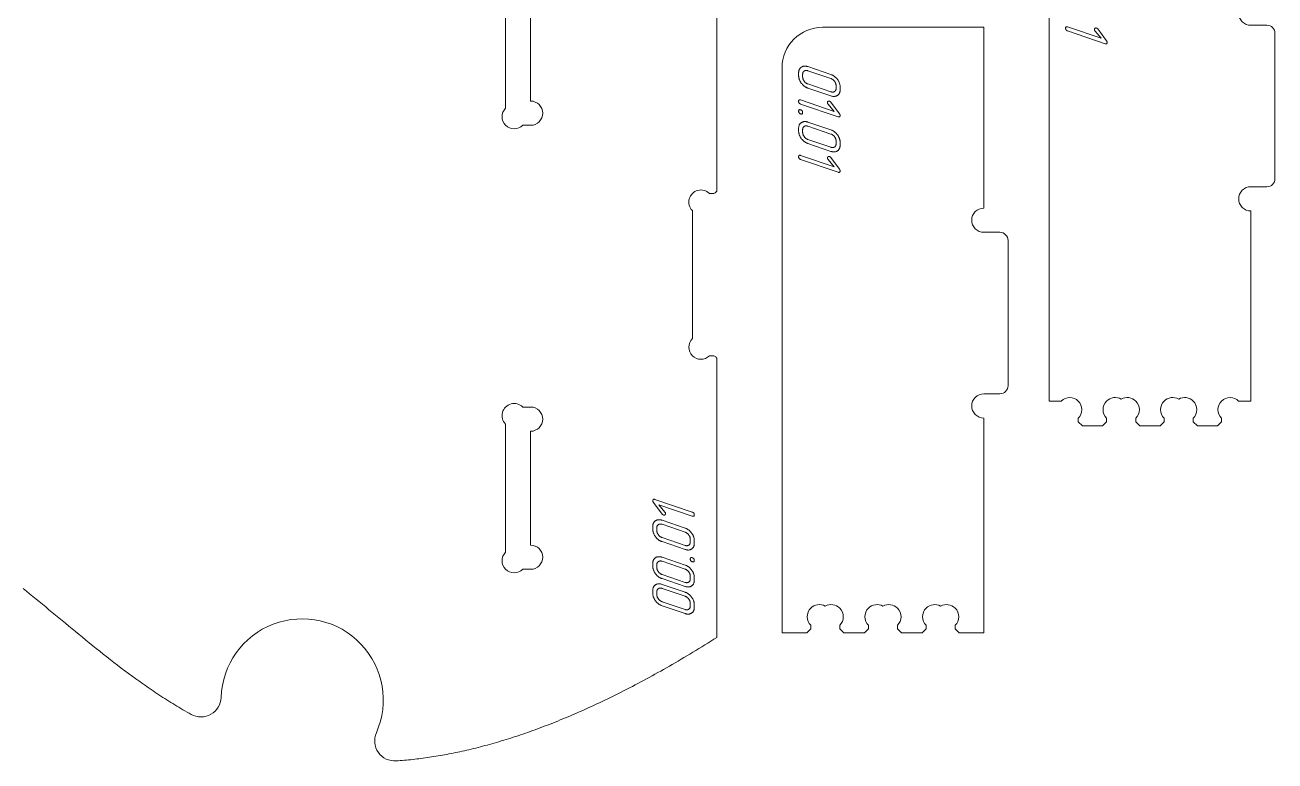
# Model space of a CAD drawing. Header units: millimetres. Extents: x 10 to 1464, y -737 to -10.
# Drawn here: x 1097.3 to 1407.1, y -736.1 to -553.7 of the extents above; entities that cross this region are included whole.
import ezdxf

# ---------------------------------------------------------------- set-up
doc = ezdxf.new("R2010")
doc.units = ezdxf.units.MM
doc.layers.add('Cut', color=7, linetype='Continuous', lineweight=0)
doc.layers.add('Mark', color=7, linetype='Continuous', lineweight=0)

msp = doc.modelspace()

# ---------------------------------------------------------------- linework, layer by layer
at = {"layer": 'Cut'}
for points in [[(1268.820264, -456.976781), (1268.820264, -594.476506, -0.4142135624), (1267.820266, -595.476504), (1266.962918, -595.476504, 1), (1262.720277, -599.719145), (1262.720277, -631.433783, 1), (1266.962918, -635.676424), (1267.820266, -635.676424, -0.4142135624), (1268.820264, -636.676422), (1268.820264, -705.426284), (1268.065107, -705.90372), (1267.312295, -706.376855), (1266.561822, -706.8457), (1265.813683, -707.310269), (1265.067871, -707.770576), (1264.324383, -708.226633), (1263.583211, -708.678453), (1262.84435, -709.126051), (1262.107796, -709.569437), (1261.373541, -710.008627), (1260.641581, -710.443633), (1259.91191, -710.874467), (1259.184522, -711.301144), (1258.459413, -711.723676), (1257.736575, -712.142077), (1257.016005, -712.556359), (1256.297695, -712.966535), (1255.581641, -713.372619), (1254.867837, -713.774624), (1254.156277, -714.172563), (1253.446956, -714.566449), (1252.739868, -714.956295), (1252.035008, -715.342115), (1251.33237, -715.72392), (1250.631948, -716.101726), (1249.933738, -716.475543), (1249.237732, -716.845387), (1248.543927, -717.211269), (1247.852315, -717.573203), (1247.162892, -717.931202), (1246.475652, -718.285279), (1245.79059, -718.635448), (1245.107699, -718.981721), (1244.426974, -719.324111), (1243.74841, -719.662632), (1243.072002, -719.997296), (1242.397742, -720.328117), (1241.725627, -720.655108), (1241.05565, -720.978282), (1240.387806, -721.297653), (1239.722089, -721.613232), (1239.058493, -721.925034), (1238.397014, -722.233071), (1237.737645, -722.537357), (1237.080381, -722.837904), (1236.425216, -723.134726), (1235.772145, -723.427836), (1235.121162, -723.717247), (1234.472262, -724.002972), (1233.825438, -724.285024), (1233.180686, -724.563417), (1232.538, -724.838163), (1231.897373, -725.109275), (1231.258802, -725.376767), (1230.622279, -725.640652), (1229.987801, -725.900943), (1229.355359, -726.157652), (1228.724951, -726.410794), (1228.096569, -726.660381), (1227.470208, -726.906426), (1226.845863, -727.148943), (1226.223527, -727.387944), (1225.603196, -727.623442), (1224.984864, -727.855452), (1224.368526, -728.083985), (1223.754174, -728.309055), (1223.141805, -728.530675), (1222.531413, -728.748859), (1221.922991, -728.963619), (1221.316535, -729.174968), (1220.712038, -729.382919), (1220.109496, -729.587486), (1219.508902, -729.788682), (1218.910252, -729.98652), (1218.313539, -730.181012), (1217.718757, -730.372173), (1217.125902, -730.560015), (1216.534968, -730.744551), (1215.945949, -730.925794), (1215.358839, -731.103758), (1214.773633, -731.278456), (1214.190326, -731.4499), (1213.608911, -731.618104), (1213.029384, -731.783081), (1212.451738, -731.944844), (1211.875969, -732.103406), (1211.30207, -732.25878), (1210.730035, -732.410979), (1210.15986, -732.560018), (1209.591539, -732.705907), (1209.025066, -732.848661), (1208.460436, -732.988294), (1207.897642, -733.124816), (1207.33668, -733.258243), (1206.777544, -733.388588), (1206.220228, -733.515862), (1205.664727, -733.64008), (1205.111035, -733.761254), (1204.559146, -733.879397), (1204.009055, -733.994524), (1203.460757, -734.106646), (1202.914245, -734.215777), (1202.369515, -734.32193), (1201.82656, -734.425118), (1201.285376, -734.525354), (1200.745955, -734.622651), (1200.208294, -734.717023), (1199.672386, -734.808483), (1199.138225, -734.897043), (1198.605807, -734.982717), (1198.075125, -735.065518), (1197.546175, -735.145458), (1197.018949, -735.222552), (1196.493444, -735.296812), (1195.969652, -735.368252), (1195.44757, -735.436883), (1194.92719, -735.502721), (1194.408508, -735.565776), (1193.891518, -735.626064), (1193.376214, -735.683597), (1192.86259, -735.738387), (1192.350642, -735.790448), (1191.840364, -735.839794), (1191.33175, -735.886437), (1190.824794, -735.93039), (1190.319491, -735.971667), (1189.815835, -736.010281), (1189.31382, -736.046244, -0.5641705659), (1184.393119, -729.043014, 1.2126033704), (1145.908002, -720.30607, -0.5611783489), (1138.485385, -724.520328), (1137.969525, -724.232449), (1137.455813, -723.942267), (1136.944231, -723.649828), (1136.43476, -723.355176), (1135.927381, -723.058357), (1135.422073, -722.759416), (1134.918818, -722.458398), (1134.417598, -722.155347), (1133.918392, -721.850308), (1133.421181, -721.543328), (1132.925947, -721.23445), (1132.43267, -720.92372), (1131.941331, -720.611183), (1131.451911, -720.296884), (1130.964391, -719.980867), (1130.478752, -719.663178), (1129.994973, -719.343862), (1129.513037, -719.022964), (1129.032924, -718.700528), (1128.554616, -718.376601), (1128.078091, -718.051226), (1127.603333, -717.72445), (1127.13032, -717.396316), (1126.659036, -717.06687), (1126.189459, -716.736157), (1125.721571, -716.404222), (1125.255353, -716.07111), (1124.790785, -715.736866), (1123.866526, -715.065162), (1122.948639, -714.38947), (1122.036971, -713.71015), (1121.131369, -713.027562), (1120.231679, -712.342067), (1119.337749, -711.654025), (1118.449425, -710.963795), (1117.566554, -710.271738), (1116.688983, -709.578214), (1115.816557, -708.883583), (1114.949124, -708.188206), (1114.086531, -707.492441), (1113.228625, -706.79665), (1112.375251, -706.101193), (1111.526256, -705.406429), (1110.681489, -704.712718), (1109.840794, -704.020422), (1109.004019, -703.3299), (1108.171011, -702.641512), (1107.341615, -701.955618), (1106.51568, -701.272578), (1105.693051, -700.592753), (1104.873613, -699.916423), (1104.057347, -699.243668), (1103.244248, -698.574535), (1102.434312, -697.909073), (1101.627535, -697.247328), (1100.823912, -696.589349), (1100.023438, -695.935184), (1099.226111, -695.284879), (1098.431924, -694.638482), (1097.640874, -693.996042), (1096.852957, -693.357606)], [(1351.132955, -513.000024), (1351.132955, -646.899756), (1354.1403, -646.899756, -0.4142135624), (1358.382941, -646.899756, -0.4142135624), (1358.382941, -651.142397), (1358.382941, -651.999746), (1359.382939, -652.999744), (1364.382929, -652.999744), (1365.382927, -651.999746), (1365.382927, -651.142397, -0.1989123674), (1364.504247, -649.021076, -0.1989123674), (1365.382927, -646.899756, -0.3398485373), (1369.00792, -646.425124, -0.3398485373), (1372.632912, -646.899756, -0.4142135624), (1372.632912, -651.142397), (1372.632912, -651.999746), (1373.63291, -652.999744), (1378.6329, -652.999744), (1379.632898, -651.999746), (1379.632898, -651.142397, -0.1989123674), (1378.754218, -649.021076, -0.1989123674), (1379.632898, -646.899756, -0.339848591), (1383.257891, -646.425124, -0.339848591), (1386.882884, -646.899756, -0.4142135624), (1386.882884, -651.142397), (1386.882884, -651.999746), (1387.882882, -652.999744), (1392.882872, -652.999744), (1393.88287, -651.999746), (1393.88287, -651.142397, -0.1989123674), (1393.00419, -649.021076, -0.1989123674), (1393.88287, -646.899756, -0.4142135624), (1398.125511, -646.899756), (1401.132855, -646.899756), (1401.132855, -599.799862, -0.4142135624), (1398.132855, -596.799862, -0.4142135624), (1401.132855, -593.799862), (1405.132847, -593.799862, 0.4142135624), (1407.132843, -591.799866), (1407.132843, -555.799938, 0.4142135624), (1405.132847, -553.799942), (1401.132855, -553.799942, -0.4142135624), (1398.132855, -550.799942, -0.4142135624)]]:
    msp.add_lwpolyline(points, format="xyb", dxfattribs=at)
for points in [[(1216.420369, -574.333897, 1), (1220.66301, -578.576538), (1222.620357, -578.576538, 1), (1222.620357, -572.576538), (1222.620357, -544.376618, 1), (1222.620357, -538.376618), (1220.66301, -538.376618, 1), (1216.420369, -542.619259)], [(1295.655332, -697.706178, -0.3371725133), (1299.255325, -698.195131, -0.4142135624), (1299.255325, -702.437772), (1299.255325, -703.295121), (1300.255323, -704.295119), (1305.355313, -704.295119), (1306.355311, -703.295121), (1306.355311, -702.437772, -0.1989123674), (1305.476631, -700.316451, -0.1989123674), (1306.355311, -698.195131, -0.3371724599), (1309.955303, -697.706178, -0.3371724599), (1313.555296, -698.195131, -0.4142135624), (1313.555296, -702.437772), (1313.555296, -703.295121), (1314.555294, -704.295119), (1319.655284, -704.295119), (1320.655282, -703.295121), (1320.655282, -702.437772, -0.1989123674), (1319.776602, -700.316451, -0.1989123674), (1320.655282, -698.195131, -0.3371725133), (1324.255275, -697.706178, -0.3371725133), (1327.855268, -698.195131, -0.4142135624), (1327.855268, -702.437772), (1327.855268, -703.295121), (1328.855266, -704.295119), (1334.955254, -704.295119), (1334.955254, -651.095237, -0.4142135624), (1331.955254, -648.095237, -0.4142135624), (1334.955254, -645.095237), (1338.955246, -645.095237, 0.4142135624), (1340.955242, -643.095241), (1340.955242, -607.095313, 0.4142135624), (1338.955246, -605.095317), (1334.955254, -605.095317, -0.4142135624), (1331.955254, -602.095317, -0.4142135624), (1334.955254, -599.095317), (1334.955254, -554.295419), (1294.955334, -554.295419, 0.4142135624), (1284.955354, -564.295399), (1284.955354, -704.295119), (1291.055341, -704.295119), (1292.055339, -703.295121), (1292.055339, -702.437772, -0.1989123674), (1291.176659, -700.316451, -0.1989123674), (1292.055339, -698.195131, -0.3371725133)], [(1216.420369, -684.333677, 1), (1220.66301, -688.576318), (1222.620357, -688.576318, 1), (1222.620357, -682.576318), (1222.620357, -654.376398, 1), (1222.620357, -648.376398), (1220.66301, -648.376398, 1), (1216.420369, -652.619039)]]:
    msp.add_lwpolyline(points, format="xyb", close=True, dxfattribs=at)
at = {"layer": 'Mark'}
for points in [[(1365.018642, -558.360732), (1365.078324, -558.378995), (1365.134155, -558.391933), (1365.186136, -558.399545), (1365.234266, -558.401831), (1365.278546, -558.398791), (1365.318976, -558.390426), (1365.355555, -558.376735), (1365.388284, -558.357718), (1365.417162, -558.333376), (1365.44219, -558.303707), (1365.463367, -558.268713), (1365.480694, -558.228394), (1365.494171, -558.182748), (1365.503797, -558.131777), (1365.509573, -558.07548), (1365.511498, -558.013858), (1365.509273, -557.96327), (1365.502597, -557.913069), (1365.491471, -557.863256), (1365.475895, -557.81383), (1365.455869, -557.764791), (1365.431392, -557.716139), (1365.402465, -557.667874), (1365.369088, -557.619997), (1363.193087, -554.718886), (1363.163436, -554.680331), (1363.13118, -554.644689), (1363.096319, -554.611958), (1363.058852, -554.58214), (1363.01878, -554.555234), (1362.976102, -554.53124), (1362.93082, -554.510159), (1362.882932, -554.49199), (1362.832443, -554.477197), (1362.783657, -554.467698), (1362.736573, -554.46349), (1362.691191, -554.464576), (1362.647511, -554.470954), (1362.605532, -554.482625), (1362.565256, -554.499588), (1362.526682, -554.521844), (1362.491317, -554.548399), (1362.460667, -554.578258), (1362.434732, -554.611422), (1362.413513, -554.64789), (1362.397009, -554.687663), (1362.385221, -554.730741), (1362.378148, -554.777123), (1362.37579, -554.82681), (1362.378092, -554.877005), (1362.384997, -554.927089), (1362.396507, -554.977061), (1362.41262, -555.026921), (1362.433337, -555.07667), (1362.458658, -555.126307), (1362.488583, -555.175833), (1362.523111, -555.225247), (1364.011501, -557.011293), (1355.732946, -554.197905), (1355.672399, -554.179275), (1355.615759, -554.165879), (1355.563025, -554.157718), (1355.514197, -554.15479), (1355.469275, -554.157097), (1355.428259, -554.164638), (1355.39115, -554.177413), (1355.357947, -554.195422), (1355.32865, -554.218666), (1355.303259, -554.247143), (1355.281775, -554.280855), (1355.264197, -554.319801), (1355.250525, -554.363981), (1355.24076, -554.413396), (1355.2349, -554.468044), (1355.232947, -554.527927), (1355.2349, -554.590003), (1355.24076, -554.649444), (1355.250525, -554.706252), (1355.264197, -554.760425), (1355.281775, -554.811964), (1355.303259, -554.86087), (1355.32865, -554.907141), (1355.357947, -554.950778), (1355.39115, -554.991781), (1355.428259, -555.030149), (1355.469275, -555.065884), (1355.514197, -555.098985), (1355.563025, -555.129451), (1355.615759, -555.157284), (1355.672399, -555.182482), (1355.732946, -555.205046)], [(1299.341039, -569.772753), (1299.341039, -569.058468), (1299.338423, -568.94041), (1299.330573, -568.822731), (1299.317489, -568.705431), (1299.299173, -568.588509), (1299.275623, -568.471966), (1299.246839, -568.355803), (1299.212823, -568.240018), (1299.173573, -568.124611), (1299.12909, -568.009584), (1299.079373, -567.894936), (1299.024423, -567.780666), (1298.96424, -567.666775), (1298.898824, -567.553264), (1298.828174, -567.440131), (1298.752291, -567.327376), (1298.671174, -567.215001), (1298.586363, -567.105065), (1298.499394, -566.999629), (1298.410268, -566.898692), (1298.318985, -566.802254), (1298.225545, -566.710317), (1298.129947, -566.622878), (1298.032193, -566.53994), (1297.932281, -566.461501), (1297.830212, -566.387562), (1297.725986, -566.318122), (1297.619603, -566.253182), (1297.511062, -566.192741), (1297.400365, -566.1368), (1297.28751, -566.085359), (1297.172498, -566.038417), (1297.055329, -565.995975), (1291.341055, -564.054014), (1291.22362, -564.016721), (1291.108369, -563.985394), (1290.9953, -563.960034), (1290.884415, -563.940639), (1290.775714, -563.927211), (1290.669195, -563.919748), (1290.56486, -563.918252), (1290.462709, -563.922723), (1290.36274, -563.933159), (1290.264955, -563.949561), (1290.169353, -563.97193), (1290.075935, -564.000265), (1289.9847, -564.034566), (1289.895648, -564.074833), (1289.808779, -564.121067), (1289.724094, -564.173266), (1289.643113, -564.230428), (1289.567356, -564.291549), (1289.496824, -564.35663), (1289.431517, -564.425669), (1289.371434, -564.498667), (1289.316575, -564.575624), (1289.266942, -564.65654), (1289.222533, -564.741415), (1289.183348, -564.830249), (1289.149388, -564.923042), (1289.120653, -565.019794), (1289.097142, -565.120505), (1289.078856, -565.225176), (1289.065795, -565.333805), (1289.057958, -565.446393), (1289.055345, -565.56294), (1289.055345, -566.277224), (1289.057952, -566.39673), (1289.065771, -566.515765), (1289.078803, -566.634332), (1289.097048, -566.752429), (1289.120506, -566.870056), (1289.149176, -566.987214), (1289.18306, -567.103902), (1289.222156, -567.220121), (1289.266465, -567.33587), (1289.315987, -567.45115), (1289.370722, -567.56596), (1289.430669, -567.680301), (1289.495829, -567.794172), (1289.566203, -567.907574), (1289.641789, -568.020506), (1289.722587, -568.132968), (1289.807102, -568.242951), (1289.893835, -568.348445), (1289.982787, -568.44945), (1290.073957, -568.545966), (1290.167346, -568.637993), (1290.262954, -568.72553), (1290.36078, -568.808579), (1290.460825, -568.887138), (1290.563089, -568.961208), (1290.667571, -569.030789), (1290.774272, -569.095881), (1290.883191, -569.156484), (1290.994329, -569.212597), (1291.107686, -569.264222), (1291.223261, -569.311357), (1291.341055, -569.354004), (1297.055329, -571.295964), (1297.172857, -571.333284), (1297.288193, -571.364606), (1297.401336, -571.389933), (1297.512287, -571.409262), (1297.621045, -571.422595), (1297.72761, -571.429931), (1297.831983, -571.431271), (1297.934164, -571.426613), (1298.034152, -571.415959), (1298.131948, -571.399309), (1298.227552, -571.376662), (1298.320962, -571.348018), (1298.412181, -571.313377), (1298.501207, -571.27274), (1298.58804, -571.226106), (1298.672681, -571.173475), (1298.753615, -571.115852), (1298.829328, -571.054238), (1298.899818, -570.988635), (1298.965088, -570.919043), (1299.025136, -570.845461), (1299.079962, -570.76789), (1299.129567, -570.686329), (1299.17395, -570.600778), (1299.213111, -570.511238), (1299.247051, -570.417709), (1299.27577, -570.32019), (1299.299267, -570.218682), (1299.317542, -570.113184), (1299.330596, -570.003696), (1299.338428, -569.890219)], [(1298.341041, -569.43291), (1298.341041, -568.718625), (1298.33956, -568.653621), (1298.335118, -568.588715), (1298.327714, -568.523906), (1298.317349, -568.459195), (1298.304022, -568.394582), (1298.287734, -568.330066), (1298.268484, -568.265648), (1298.246273, -568.201327), (1298.2211, -568.137104), (1298.192966, -568.072979), (1298.16187, -568.008952), (1298.127813, -567.945022), (1298.090794, -567.88119), (1298.050813, -567.817455), (1298.007872, -567.753818), (1297.961968, -567.690279), (1297.914004, -567.628073), (1297.86488, -567.568434), (1297.814595, -567.511363), (1297.763151, -567.45686), (1297.710546, -567.404925), (1297.656781, -567.355558), (1297.601857, -567.308758), (1297.545772, -567.264527), (1297.488527, -567.222863), (1297.430122, -567.183767), (1297.370557, -567.147239), (1297.309831, -567.113278), (1297.247946, -567.081886), (1297.184901, -567.053061), (1297.120695, -567.026804), (1297.055329, -567.003115), (1291.341055, -565.061155), (1291.275424, -565.04033), (1291.210978, -565.022861), (1291.147719, -565.008747), (1291.085646, -564.997989), (1291.02476, -564.990587), (1290.965059, -564.98654), (1290.906545, -564.985848), (1290.849217, -564.988513), (1290.793076, -564.994533), (1290.73812, -565.003908), (1290.684351, -565.01664), (1290.631769, -565.032727), (1290.580372, -565.052169), (1290.530162, -565.074967), (1290.481138, -565.101121), (1290.4333, -565.13063), (1290.387532, -565.162884), (1290.344717, -565.197273), (1290.304854, -565.233795), (1290.267944, -565.272451), (1290.233987, -565.313242), (1290.202983, -565.356166), (1290.174931, -565.401224), (1290.149833, -565.448417), (1290.127687, -565.497744), (1290.108494, -565.549204), (1290.092253, -565.602799), (1290.078966, -565.658527), (1290.068631, -565.71639), (1290.061249, -565.776387), (1290.05682, -565.838518), (1290.055343, -565.902783), (1290.055343, -566.617067), (1290.056815, -566.683585), (1290.06123, -566.749908), (1290.068588, -566.816036), (1290.078889, -566.881969), (1290.092133, -566.947708), (1290.108321, -567.013251), (1290.127452, -567.0786), (1290.149526, -567.143754), (1290.174543, -567.208713), (1290.202503, -567.273477), (1290.233407, -567.338046), (1290.267254, -567.40242), (1290.304044, -567.4666), (1290.343777, -567.530584), (1290.386453, -567.594374), (1290.432073, -567.657969), (1290.479771, -567.720189), (1290.528685, -567.779853), (1290.578814, -567.836963), (1290.630157, -567.891517), (1290.682716, -567.943516), (1290.73649, -567.99296), (1290.791479, -568.039848), (1290.847683, -568.084182), (1290.905102, -568.12596), (1290.963736, -568.165183), (1291.023585, -568.201851), (1291.084649, -568.235964), (1291.146928, -568.267521), (1291.210422, -568.296524), (1291.275131, -568.322971), (1291.341055, -568.346863), (1297.055329, -570.288823), (1297.120988, -570.309649), (1297.185457, -570.327094), (1297.248737, -570.341157), (1297.310829, -570.351839), (1297.371732, -570.35914), (1297.431446, -570.363059), (1297.489971, -570.363597), (1297.547307, -570.360754), (1297.603454, -570.354529), (1297.658412, -570.344923), (1297.712182, -570.331936), (1297.764762, -570.315567), (1297.816154, -570.295817), (1297.866357, -570.272685), (1297.915371, -570.246173), (1297.963196, -570.216279), (1298.008951, -570.183608), (1298.051753, -570.148765), (1298.091604, -570.11175), (1298.128503, -570.072564), (1298.16245, -570.031205), (1298.193445, -569.987675), (1298.221489, -569.941972), (1298.24658, -569.894097), (1298.268719, -569.844051), (1298.287907, -569.791832), (1298.304142, -569.737442), (1298.317426, -569.680879), (1298.327758, -569.622145), (1298.335137, -569.561238), (1298.339565, -569.49816)], [(1298.84104, -576.474302), (1298.900722, -576.492565), (1298.956553, -576.505503), (1299.008534, -576.513115), (1299.056665, -576.515401), (1299.100945, -576.512361), (1299.141374, -576.503996), (1299.177954, -576.490305), (1299.210682, -576.471288), (1299.239561, -576.446945), (1299.264588, -576.417277), (1299.285766, -576.382283), (1299.303093, -576.341964), (1299.316569, -576.296318), (1299.326195, -576.245347), (1299.331971, -576.18905), (1299.333896, -576.127428), (1299.331671, -576.07684), (1299.324996, -576.026639), (1299.31387, -575.976826), (1299.298294, -575.9274), (1299.278267, -575.878361), (1299.25379, -575.829709), (1299.224863, -575.781444), (1299.191486, -575.733567), (1297.015486, -572.832456), (1296.985835, -572.793901), (1296.953578, -572.758259), (1296.918717, -572.725528), (1296.88125, -572.69571), (1296.841178, -572.668804), (1296.798501, -572.64481), (1296.753218, -572.623729), (1296.70533, -572.60556), (1296.654842, -572.590767), (1296.606055, -572.581268), (1296.558971, -572.57706), (1296.513589, -572.578146), (1296.469909, -572.584524), (1296.427931, -572.596195), (1296.387655, -572.613158), (1296.349081, -572.635414), (1296.313715, -572.661969), (1296.283065, -572.691828), (1296.257131, -572.724992), (1296.235911, -572.76146), (1296.219408, -572.801233), (1296.207619, -572.844311), (1296.200546, -572.890693), (1296.198188, -572.94038), (1296.20049, -572.990575), (1296.207396, -573.040659), (1296.218905, -573.090631), (1296.235019, -573.140491), (1296.255736, -573.19024), (1296.281056, -573.239877), (1296.310981, -573.289403), (1296.345509, -573.338817), (1297.833899, -575.124863), (1289.555344, -572.311475), (1289.494798, -572.292845), (1289.438157, -572.279449), (1289.385423, -572.271288), (1289.336595, -572.26836), (1289.291673, -572.270667), (1289.250658, -572.278208), (1289.213548, -572.290983), (1289.180345, -572.308992), (1289.151048, -572.332236), (1289.125658, -572.360713), (1289.104173, -572.394425), (1289.086595, -572.433371), (1289.072924, -572.477551), (1289.063158, -572.526966), (1289.057299, -572.581614), (1289.055345, -572.641497), (1289.057299, -572.703573), (1289.063158, -572.763014), (1289.072924, -572.819822), (1289.086595, -572.873995), (1289.104173, -572.925534), (1289.125658, -572.97444), (1289.151048, -573.020711), (1289.180345, -573.064348), (1289.213548, -573.105351), (1289.250658, -573.143719), (1289.291673, -573.179454), (1289.336595, -573.212555), (1289.385423, -573.243021), (1289.438157, -573.270854), (1289.494798, -573.296052), (1289.555344, -573.318616)], [(1290.055343, -575.417049), (1290.05339, -575.355839), (1290.047531, -575.297208), (1290.037765, -575.241156), (1290.024094, -575.187683), (1290.006515, -575.13679), (1289.985031, -575.088475), (1289.959641, -575.04274), (1289.930344, -574.999584), (1289.897141, -574.959007), (1289.860031, -574.921009), (1289.819016, -574.88559), (1289.774094, -574.852751), (1289.725266, -574.822491), (1289.672532, -574.79481), (1289.615891, -574.769708), (1289.555344, -574.747185), (1289.494798, -574.728555), (1289.438157, -574.715159), (1289.385423, -574.706997), (1289.336595, -574.70407), (1289.291673, -574.706376), (1289.250658, -574.713917), (1289.213548, -574.726692), (1289.180345, -574.744701), (1289.151048, -574.767945), (1289.125658, -574.796423), (1289.104173, -574.830134), (1289.086595, -574.86908), (1289.072924, -574.913261), (1289.063158, -574.962675), (1289.057299, -575.017324), (1289.055345, -575.077206), (1289.057299, -575.139282), (1289.063158, -575.198724), (1289.072924, -575.255531), (1289.086595, -575.309705), (1289.104173, -575.361244), (1289.125658, -575.410149), (1289.151048, -575.45642), (1289.180345, -575.500057), (1289.213548, -575.54106), (1289.250658, -575.579429), (1289.291673, -575.615164), (1289.336595, -575.648264), (1289.385423, -575.678731), (1289.438157, -575.706563), (1289.494798, -575.731761), (1289.555344, -575.754326), (1289.615891, -575.772914), (1289.672532, -575.786214), (1289.725266, -575.794224), (1289.774094, -575.796945), (1289.819016, -575.794378), (1289.860031, -575.786521), (1289.897141, -575.773375), (1289.930344, -575.754939), (1289.959641, -575.731215), (1289.985031, -575.702202), (1290.006515, -575.667899), (1290.024094, -575.628307), (1290.037765, -575.583427), (1290.047531, -575.533257), (1290.05339, -575.477798)], [(1289.055345, -579.298627), (1289.055345, -580.012911), (1289.057952, -580.132416), (1289.065771, -580.251452), (1289.078803, -580.370019), (1289.097048, -580.488116), (1289.120506, -580.605743), (1289.149176, -580.722901), (1289.18306, -580.839589), (1289.222156, -580.955808), (1289.266465, -581.071557), (1289.315987, -581.186837), (1289.370722, -581.301647), (1289.430669, -581.415988), (1289.495829, -581.529859), (1289.566203, -581.64326), (1289.641789, -581.756192), (1289.722587, -581.868655), (1289.807102, -581.978638), (1289.893835, -582.084132), (1289.982787, -582.185137), (1290.073957, -582.281653), (1290.167346, -582.373679), (1290.262954, -582.461217), (1290.36078, -582.544265), (1290.460825, -582.622825), (1290.563089, -582.696895), (1290.667571, -582.766476), (1290.774272, -582.831568), (1290.883191, -582.892171), (1290.994329, -582.948284), (1291.107686, -582.999909), (1291.223261, -583.047044), (1291.341055, -583.08969), (1297.055329, -585.031651), (1297.172857, -585.06897), (1297.288193, -585.100293), (1297.401336, -585.125619), (1297.512287, -585.144949), (1297.621045, -585.158282), (1297.72761, -585.165618), (1297.831983, -585.166957), (1297.934164, -585.1623), (1298.034152, -585.151646), (1298.131948, -585.134996), (1298.227552, -585.112349), (1298.320962, -585.083705), (1298.412181, -585.049064), (1298.501207, -585.008427), (1298.58804, -584.961793), (1298.672681, -584.909162), (1298.753615, -584.851538), (1298.829328, -584.789925), (1298.899818, -584.724322), (1298.965088, -584.65473), (1299.025136, -584.581148), (1299.079962, -584.503577), (1299.129567, -584.422016), (1299.17395, -584.336465), (1299.213111, -584.246925), (1299.247051, -584.153396), (1299.27577, -584.055877), (1299.299267, -583.954368), (1299.317542, -583.848871), (1299.330596, -583.739383), (1299.338428, -583.625906), (1299.341039, -583.50844), (1299.341039, -582.794155), (1299.338423, -582.676097), (1299.330573, -582.558418), (1299.317489, -582.441117), (1299.299173, -582.324196), (1299.275623, -582.207653), (1299.246839, -582.091489), (1299.212823, -581.975704), (1299.173573, -581.860298), (1299.12909, -581.745271), (1299.079373, -581.630623), (1299.024423, -581.516353), (1298.96424, -581.402462), (1298.898824, -581.28895), (1298.828174, -581.175817), (1298.752291, -581.063063), (1298.671174, -580.950688), (1298.586363, -580.840752), (1298.499394, -580.735315), (1298.410268, -580.634378), (1298.318985, -580.537941), (1298.225545, -580.446003), (1298.129947, -580.358565), (1298.032193, -580.275627), (1297.932281, -580.197188), (1297.830212, -580.123248), (1297.725986, -580.053809), (1297.619603, -579.988868), (1297.511062, -579.928428), (1297.400365, -579.872487), (1297.28751, -579.821045), (1297.172498, -579.774104), (1297.055329, -579.731661), (1291.341055, -577.789701), (1291.22362, -577.752408), (1291.108369, -577.721081), (1290.9953, -577.69572), (1290.884415, -577.676326), (1290.775714, -577.662897), (1290.669195, -577.655435), (1290.56486, -577.653939), (1290.462709, -577.658409), (1290.36274, -577.668846), (1290.264955, -577.685248), (1290.169353, -577.707617), (1290.075935, -577.735952), (1289.9847, -577.770253), (1289.895648, -577.81052), (1289.808779, -577.856753), (1289.724094, -577.908953), (1289.643113, -577.966115), (1289.567356, -578.027236), (1289.496824, -578.092316), (1289.431517, -578.161356), (1289.371434, -578.234354), (1289.316575, -578.311311), (1289.266942, -578.392227), (1289.222533, -578.477102), (1289.183348, -578.565936), (1289.149388, -578.658729), (1289.120653, -578.755481), (1289.097142, -578.856192), (1289.078856, -578.960862), (1289.065795, -579.069491), (1289.057958, -579.182079)], [(1298.341041, -583.168596), (1298.341041, -582.454312), (1298.33956, -582.389308), (1298.335118, -582.324402), (1298.327714, -582.259593), (1298.317349, -582.194882), (1298.304022, -582.130268), (1298.287734, -582.065753), (1298.268484, -582.001335), (1298.246273, -581.937014), (1298.2211, -581.872791), (1298.192966, -581.808666), (1298.16187, -581.744639), (1298.127813, -581.680709), (1298.090794, -581.616877), (1298.050813, -581.553142), (1298.007872, -581.489505), (1297.961968, -581.425966), (1297.914004, -581.36376), (1297.86488, -581.304121), (1297.814595, -581.24705), (1297.763151, -581.192547), (1297.710546, -581.140612), (1297.656781, -581.091245), (1297.601857, -581.044445), (1297.545772, -581.000214), (1297.488527, -580.95855), (1297.430122, -580.919454), (1297.370557, -580.882926), (1297.309831, -580.848965), (1297.247946, -580.817573), (1297.184901, -580.788748), (1297.120695, -580.762491), (1297.055329, -580.738802), (1291.341055, -578.796842), (1291.275424, -578.776017), (1291.210978, -578.758548), (1291.147719, -578.744434), (1291.085646, -578.733676), (1291.02476, -578.726273), (1290.965059, -578.722226), (1290.906545, -578.721535), (1290.849217, -578.7242), (1290.793076, -578.73022), (1290.73812, -578.739595), (1290.684351, -578.752327), (1290.631769, -578.768413), (1290.580372, -578.787856), (1290.530162, -578.810654), (1290.481138, -578.836808), (1290.4333, -578.866317), (1290.387532, -578.898571), (1290.344717, -578.932959), (1290.304854, -578.969482), (1290.267944, -579.008138), (1290.233987, -579.048928), (1290.202983, -579.091853), (1290.174931, -579.136911), (1290.149833, -579.184104), (1290.127687, -579.23343), (1290.108494, -579.284891), (1290.092253, -579.338486), (1290.078966, -579.394214), (1290.068631, -579.452077), (1290.061249, -579.512074), (1290.05682, -579.574205), (1290.055343, -579.63847), (1290.055343, -580.352754), (1290.056815, -580.419272), (1290.06123, -580.485595), (1290.068588, -580.551723), (1290.078889, -580.617656), (1290.092133, -580.683395), (1290.108321, -580.748938), (1290.127452, -580.814287), (1290.149526, -580.879441), (1290.174543, -580.9444), (1290.202503, -581.009164), (1290.233407, -581.073733), (1290.267254, -581.138107), (1290.304044, -581.202287), (1290.343777, -581.266271), (1290.386453, -581.330061), (1290.432073, -581.393656), (1290.479771, -581.455876), (1290.528685, -581.51554), (1290.578814, -581.57265), (1290.630157, -581.627204), (1290.682716, -581.679203), (1290.73649, -581.728647), (1290.791479, -581.775535), (1290.847683, -581.819869), (1290.905102, -581.861647), (1290.963736, -581.90087), (1291.023585, -581.937538), (1291.084649, -581.971651), (1291.146928, -582.003208), (1291.210422, -582.03221), (1291.275131, -582.058658), (1291.341055, -582.08255), (1297.055329, -584.02451), (1297.120988, -584.045336), (1297.185457, -584.062781), (1297.248737, -584.076844), (1297.310829, -584.087526), (1297.371732, -584.094827), (1297.431446, -584.098746), (1297.489971, -584.099284), (1297.547307, -584.096441), (1297.603454, -584.090216), (1297.658412, -584.08061), (1297.712182, -584.067622), (1297.764762, -584.051254), (1297.816154, -584.031504), (1297.866357, -584.008372), (1297.915371, -583.98186), (1297.963196, -583.951965), (1298.008951, -583.919295), (1298.051753, -583.884452), (1298.091604, -583.847437), (1298.128503, -583.808251), (1298.16245, -583.766892), (1298.193445, -583.723361), (1298.221489, -583.677659), (1298.24658, -583.629784), (1298.268719, -583.579738), (1298.287907, -583.527519), (1298.304142, -583.473129), (1298.317426, -583.416566), (1298.327758, -583.357832), (1298.335137, -583.296925), (1298.339565, -583.233847)], [(1298.84104, -590.209989), (1298.900722, -590.228252), (1298.956553, -590.24119), (1299.008534, -590.248801), (1299.056665, -590.251088), (1299.100945, -590.248048), (1299.141374, -590.239683), (1299.177954, -590.225992), (1299.210682, -590.206975), (1299.239561, -590.182632), (1299.264588, -590.152964), (1299.285766, -590.11797), (1299.303093, -590.07765), (1299.316569, -590.032005), (1299.326195, -589.981034), (1299.331971, -589.924737), (1299.333896, -589.863114), (1299.331671, -589.812527), (1299.324996, -589.762326), (1299.31387, -589.712513), (1299.298294, -589.663087), (1299.278267, -589.614048), (1299.25379, -589.565396), (1299.224863, -589.517131), (1299.191486, -589.469254), (1297.015486, -586.568143), (1296.985835, -586.529588), (1296.953578, -586.493945), (1296.918717, -586.461215), (1296.88125, -586.431397), (1296.841178, -586.404491), (1296.798501, -586.380497), (1296.753218, -586.359416), (1296.70533, -586.341246), (1296.654842, -586.326454), (1296.606055, -586.316954), (1296.558971, -586.312747), (1296.513589, -586.313833), (1296.469909, -586.320211), (1296.427931, -586.331882), (1296.387655, -586.348845), (1296.349081, -586.371101), (1296.313715, -586.397656), (1296.283065, -586.427515), (1296.257131, -586.460679), (1296.235911, -586.497147), (1296.219408, -586.53692), (1296.207619, -586.579998), (1296.200546, -586.62638), (1296.198188, -586.676067), (1296.20049, -586.726262), (1296.207396, -586.776346), (1296.218905, -586.826318), (1296.235019, -586.876178), (1296.255736, -586.925927), (1296.281056, -586.975564), (1296.310981, -587.02509), (1296.345509, -587.074504), (1297.833899, -588.860549), (1289.555344, -586.047162), (1289.494798, -586.028532), (1289.438157, -586.015136), (1289.385423, -586.006974), (1289.336595, -586.004047), (1289.291673, -586.006354), (1289.250658, -586.013895), (1289.213548, -586.02667), (1289.180345, -586.044679), (1289.151048, -586.067922), (1289.125658, -586.0964), (1289.104173, -586.130112), (1289.086595, -586.169058), (1289.072924, -586.213238), (1289.063158, -586.262652), (1289.057299, -586.317301), (1289.055345, -586.377184), (1289.057299, -586.439259), (1289.063158, -586.498701), (1289.072924, -586.555509), (1289.086595, -586.609682), (1289.104173, -586.661221), (1289.125658, -586.710126), (1289.151048, -586.756398), (1289.180345, -586.800035), (1289.213548, -586.841037), (1289.250658, -586.879406), (1289.291673, -586.915141), (1289.336595, -586.948242), (1289.385423, -586.978708), (1289.438157, -587.00654), (1289.494798, -587.031739), (1289.555344, -587.054303)], [(1262.697276, -674.398766), (1253.41158, -671.24308), (1253.351898, -671.224817), (1253.296067, -671.211879), (1253.244086, -671.204267), (1253.195956, -671.201981), (1253.151676, -671.205021), (1253.111246, -671.213386), (1253.074667, -671.227077), (1253.041938, -671.246094), (1253.01306, -671.270437), (1252.988032, -671.300105), (1252.966854, -671.335099), (1252.949527, -671.375418), (1252.936051, -671.421064), (1252.926425, -671.472035), (1252.920649, -671.528332), (1252.918724, -671.589955), (1252.920949, -671.640542), (1252.927625, -671.690743), (1252.93875, -671.740556), (1252.954327, -671.789982), (1252.974353, -671.839021), (1252.99883, -671.887673), (1253.027757, -671.935938), (1253.061134, -671.983815), (1255.237135, -674.884926), (1255.266786, -674.923481), (1255.299042, -674.959123), (1255.333903, -674.991854), (1255.37137, -675.021672), (1255.411442, -675.048578), (1255.45412, -675.072572), (1255.499402, -675.093653), (1255.54729, -675.111822), (1255.597779, -675.126615), (1255.646565, -675.136115), (1255.693649, -675.140322), (1255.739031, -675.139236), (1255.782711, -675.132858), (1255.824689, -675.121187), (1255.864965, -675.104224), (1255.903539, -675.081968), (1255.938905, -675.055413), (1255.969555, -675.025554), (1255.99549, -674.99239), (1256.016709, -674.955922), (1256.033213, -674.916149), (1256.045001, -674.873071), (1256.052074, -674.826689), (1256.054432, -674.777002), (1256.05213, -674.726807), (1256.045224, -674.676723), (1256.033715, -674.626751), (1256.017602, -674.576891), (1255.996885, -674.527142), (1255.971564, -674.477505), (1255.941639, -674.427979), (1255.907111, -674.378565), (1254.418721, -672.592519), (1262.697276, -675.405907), (1262.757823, -675.424537), (1262.814463, -675.437933), (1262.867197, -675.446094), (1262.916025, -675.449022), (1262.960947, -675.446715), (1263.001963, -675.439174), (1263.039072, -675.426399), (1263.072275, -675.40839), (1263.101572, -675.385147), (1263.126962, -675.356669), (1263.148447, -675.322957), (1263.166025, -675.284011), (1263.179697, -675.239831), (1263.189462, -675.190416), (1263.195322, -675.135768), (1263.197275, -675.075885), (1263.195322, -675.013809), (1263.189462, -674.954368), (1263.179697, -674.89756), (1263.166025, -674.843387), (1263.148447, -674.791848), (1263.126962, -674.742942), (1263.101572, -674.696671), (1263.072275, -674.653034), (1263.039072, -674.612031), (1263.001963, -674.573663), (1262.960947, -674.537928), (1262.916025, -674.504827), (1262.867197, -674.474361), (1262.814463, -674.446528), (1262.757823, -674.42133)], [(1260.911565, -678.363378), (1255.197291, -676.421418), (1255.079763, -676.384099), (1254.964427, -676.352776), (1254.851284, -676.327449), (1254.740334, -676.30812), (1254.631576, -676.294787), (1254.52501, -676.287451), (1254.420637, -676.286111), (1254.318456, -676.290769), (1254.218468, -676.301423), (1254.120672, -676.318073), (1254.025069, -676.34072), (1253.931658, -676.369364), (1253.84044, -676.404005), (1253.751414, -676.444642), (1253.66458, -676.491276), (1253.579939, -676.543907), (1253.499005, -676.60153), (1253.423293, -676.663144), (1253.352802, -676.728747), (1253.287533, -676.798339), (1253.227485, -676.871921), (1253.172658, -676.949492), (1253.123054, -677.031053), (1253.078671, -677.116604), (1253.039509, -677.206144), (1253.005569, -677.299673), (1252.97685, -677.397192), (1252.953353, -677.4987), (1252.935078, -677.604198), (1252.922024, -677.713686), (1252.914192, -677.827163), (1252.911581, -677.944629), (1252.911581, -678.658914), (1252.914198, -678.776972), (1252.922048, -678.894651), (1252.935131, -679.011951), (1252.953448, -679.128873), (1252.976998, -679.245416), (1253.005781, -679.361579), (1253.039797, -679.477364), (1253.079047, -679.592771), (1253.123531, -679.707798), (1253.173247, -679.822446), (1253.228197, -679.936716), (1253.28838, -680.050607), (1253.353797, -680.164118), (1253.424446, -680.277251), (1253.500329, -680.390006), (1253.581446, -680.502381), (1253.666258, -680.612317), (1253.753226, -680.717753), (1253.842352, -680.81869), (1253.933635, -680.915128), (1254.027076, -681.007065), (1254.122673, -681.094504), (1254.220428, -681.177442), (1254.320339, -681.255881), (1254.422408, -681.32982), (1254.526634, -681.39926), (1254.633018, -681.4642), (1254.741558, -681.524641), (1254.852255, -681.580582), (1254.96511, -681.632023), (1255.080122, -681.678965), (1255.197291, -681.721407), (1260.911565, -683.663368), (1261.029, -683.700661), (1261.144252, -683.731988), (1261.25732, -683.757349), (1261.368205, -683.776743), (1261.476906, -683.790171), (1261.583425, -683.797634), (1261.68776, -683.79913), (1261.789912, -683.794659), (1261.88988, -683.784223), (1261.987665, -683.767821), (1262.083267, -683.745452), (1262.176685, -683.717117), (1262.267921, -683.682816), (1262.356972, -683.642549), (1262.443841, -683.596315), (1262.528526, -683.544116), (1262.609507, -683.486954), (1262.685264, -683.425833), (1262.755796, -683.360752), (1262.821104, -683.291713), (1262.881187, -683.218715), (1262.936045, -683.141758), (1262.985679, -683.060842), (1263.030088, -682.975967), (1263.069272, -682.887133), (1263.103232, -682.79434), (1263.131967, -682.697588), (1263.155478, -682.596877), (1263.173764, -682.492206), (1263.186826, -682.383577), (1263.194663, -682.270989), (1263.197275, -682.154442), (1263.197275, -681.440158), (1263.194668, -681.320653), (1263.186849, -681.201617), (1263.173817, -681.08305), (1263.155572, -680.964953), (1263.132114, -680.847326), (1263.103444, -680.730168), (1263.069561, -680.61348), (1263.030464, -680.497261), (1262.986155, -680.381512), (1262.936633, -680.266232), (1262.881899, -680.151422), (1262.821951, -680.037081), (1262.756791, -679.92321), (1262.686418, -679.809809), (1262.610832, -679.696876), (1262.530033, -679.584414), (1262.445518, -679.474431), (1262.358785, -679.368937), (1262.269833, -679.267932), (1262.178663, -679.171416), (1262.085274, -679.079389), (1261.989666, -678.991852), (1261.89184, -678.908803), (1261.791795, -678.830244), (1261.689531, -678.756174), (1261.585049, -678.686593), (1261.478348, -678.621501), (1261.369429, -678.560898), (1261.258291, -678.504785), (1261.144934, -678.45316), (1261.029359, -678.406025)], [(1260.911565, -679.370519), (1255.197291, -677.428559), (1255.131633, -677.407733), (1255.067163, -677.390288), (1255.003883, -677.376225), (1254.941791, -677.365543), (1254.880888, -677.358242), (1254.821175, -677.354323), (1254.76265, -677.353785), (1254.705314, -677.356628), (1254.649166, -677.362853), (1254.594208, -677.372459), (1254.540439, -677.385446), (1254.487858, -677.401815), (1254.436466, -677.421565), (1254.386263, -677.444697), (1254.337249, -677.471209), (1254.289424, -677.501103), (1254.24367, -677.533774), (1254.200867, -677.568617), (1254.161016, -677.605632), (1254.124117, -677.644818), (1254.09017, -677.686177), (1254.059175, -677.729708), (1254.031132, -677.77541), (1254.00604, -677.823285), (1253.983901, -677.873331), (1253.964714, -677.92555), (1253.948478, -677.97994), (1253.935194, -678.036503), (1253.924863, -678.095237), (1253.917483, -678.156144), (1253.913055, -678.219222), (1253.911579, -678.284472), (1253.911579, -678.998757), (1253.91306, -679.063761), (1253.917502, -679.128667), (1253.924906, -679.193476), (1253.935271, -679.258187), (1253.948598, -679.3228), (1253.964886, -679.387316), (1253.984136, -679.451734), (1254.006347, -679.516055), (1254.03152, -679.580278), (1254.059654, -679.644403), (1254.09075, -679.70843), (1254.124808, -679.77236), (1254.161826, -679.836192), (1254.201807, -679.899927), (1254.244749, -679.963564), (1254.290652, -680.027103), (1254.338616, -680.089309), (1254.387741, -680.148948), (1254.438025, -680.206019), (1254.48947, -680.260522), (1254.542074, -680.312457), (1254.595839, -680.361824), (1254.650764, -680.408624), (1254.706849, -680.452855), (1254.764094, -680.494519), (1254.822499, -680.533615), (1254.882064, -680.570143), (1254.942789, -680.604104), (1255.004674, -680.635496), (1255.06772, -680.664321), (1255.131925, -680.690578), (1255.197291, -680.714267), (1260.911565, -682.656227), (1260.977197, -682.677052), (1261.041642, -682.694521), (1261.104901, -682.708635), (1261.166974, -682.719393), (1261.227861, -682.726796), (1261.287561, -682.730842), (1261.346075, -682.731534), (1261.403403, -682.728869), (1261.459545, -682.722849), (1261.5145, -682.713474), (1261.568269, -682.700742), (1261.620852, -682.684655), (1261.672248, -682.665213), (1261.722458, -682.642415), (1261.771482, -682.616261), (1261.81932, -682.586752), (1261.865088, -682.554498), (1261.907904, -682.520109), (1261.947766, -682.483587), (1261.984676, -682.444931), (1262.018633, -682.40414), (1262.049637, -682.361216), (1262.077689, -682.316158), (1262.102788, -682.268965), (1262.124934, -682.219639), (1262.144127, -682.168178), (1262.160367, -682.114583), (1262.173655, -682.058855), (1262.183989, -682.000992), (1262.191371, -681.940995), (1262.1958, -681.878864), (1262.197277, -681.814599), (1262.197277, -681.100315), (1262.195805, -681.033797), (1262.19139, -680.967474), (1262.184032, -680.901346), (1262.173731, -680.835413), (1262.160487, -680.769674), (1262.144299, -680.704131), (1262.125169, -680.638782), (1262.103095, -680.573628), (1262.078077, -680.508669), (1262.050117, -680.443905), (1262.019213, -680.379336), (1261.985367, -680.314962), (1261.948577, -680.250782), (1261.908844, -680.186798), (1261.866167, -680.123008), (1261.820548, -680.059413), (1261.772849, -679.997193), (1261.723935, -679.937529), (1261.673807, -679.880419), (1261.622463, -679.825865), (1261.569904, -679.773866), (1261.51613, -679.724422), (1261.461141, -679.677534), (1261.404938, -679.6332), (1261.347519, -679.591422), (1261.288885, -679.552199), (1261.229036, -679.515531), (1261.167972, -679.481418), (1261.105693, -679.449861), (1261.042198, -679.420858), (1260.977489, -679.394411)], [(1260.911565, -687.520503), (1255.197291, -685.578543), (1255.079763, -685.541223), (1254.964427, -685.5099), (1254.851284, -685.484574), (1254.740334, -685.465244), (1254.631576, -685.451912), (1254.52501, -685.444575), (1254.420637, -685.443236), (1254.318456, -685.447893), (1254.218468, -685.458547), (1254.120672, -685.475198), (1254.025069, -685.497845), (1253.931658, -685.526489), (1253.84044, -685.561129), (1253.751414, -685.601767), (1253.66458, -685.648401), (1253.579939, -685.701031), (1253.499005, -685.758655), (1253.423293, -685.820268), (1253.352802, -685.885871), (1253.287533, -685.955464), (1253.227485, -686.029045), (1253.172658, -686.106617), (1253.123054, -686.188178), (1253.078671, -686.273728), (1253.039509, -686.363268), (1253.005569, -686.456798), (1252.97685, -686.554316), (1252.953353, -686.655825), (1252.935078, -686.761323), (1252.922024, -686.87081), (1252.914192, -686.984287), (1252.911581, -687.101754), (1252.911581, -687.816038), (1252.914198, -687.934096), (1252.922048, -688.051775), (1252.935131, -688.169076), (1252.953448, -688.285997), (1252.976998, -688.40254), (1253.005781, -688.518704), (1253.039797, -688.634489), (1253.079047, -688.749895), (1253.123531, -688.864922), (1253.173247, -688.979571), (1253.228197, -689.09384), (1253.28838, -689.207731), (1253.353797, -689.321243), (1253.424446, -689.434376), (1253.500329, -689.54713), (1253.581446, -689.659505), (1253.666258, -689.769442), (1253.753226, -689.874878), (1253.842352, -689.975815), (1253.933635, -690.072252), (1254.027076, -690.16419), (1254.122673, -690.251628), (1254.220428, -690.334567), (1254.320339, -690.413006), (1254.422408, -690.486945), (1254.526634, -690.556385), (1254.633018, -690.621325), (1254.741558, -690.681766), (1254.852255, -690.737707), (1254.96511, -690.789148), (1255.080122, -690.83609), (1255.197291, -690.878532), (1260.911565, -692.820492), (1261.029, -692.857785), (1261.144252, -692.889112), (1261.25732, -692.914473), (1261.368205, -692.933868), (1261.476906, -692.947296), (1261.583425, -692.954758), (1261.68776, -692.956254), (1261.789912, -692.951784), (1261.88988, -692.941348), (1261.987665, -692.924945), (1262.083267, -692.902576), (1262.176685, -692.874242), (1262.267921, -692.839941), (1262.356972, -692.799673), (1262.443841, -692.75344), (1262.528526, -692.70124), (1262.609507, -692.644078), (1262.685264, -692.582957), (1262.755796, -692.517877), (1262.821104, -692.448838), (1262.881187, -692.37584), (1262.936045, -692.298883), (1262.985679, -692.217967), (1263.030088, -692.133091), (1263.069272, -692.044257), (1263.103232, -691.951464), (1263.131967, -691.854712), (1263.155478, -691.754001), (1263.173764, -691.649331), (1263.186826, -691.540702), (1263.194663, -691.428114), (1263.197275, -691.311567), (1263.197275, -690.597283), (1263.194668, -690.477777), (1263.186849, -690.358741), (1263.173817, -690.240175), (1263.155572, -690.122078), (1263.132114, -690.00445), (1263.103444, -689.887293), (1263.069561, -689.770604), (1263.030464, -689.654385), (1262.986155, -689.538636), (1262.936633, -689.423357), (1262.881899, -689.308546), (1262.821951, -689.194206), (1262.756791, -689.080335), (1262.686418, -688.966933), (1262.610832, -688.854001), (1262.530033, -688.741539), (1262.445518, -688.631555), (1262.358785, -688.526061), (1262.269833, -688.425056), (1262.178663, -688.328541), (1262.085274, -688.236514), (1261.989666, -688.148976), (1261.89184, -688.065928), (1261.791795, -687.987369), (1261.689531, -687.913299), (1261.585049, -687.843718), (1261.478348, -687.778626), (1261.369429, -687.718023), (1261.258291, -687.661909), (1261.144934, -687.610285), (1261.029359, -687.563149)], [(1260.911565, -688.527644), (1255.197291, -686.585683), (1255.131633, -686.564857), (1255.067163, -686.547413), (1255.003883, -686.533349), (1254.941791, -686.522667), (1254.880888, -686.515367), (1254.821175, -686.511447), (1254.76265, -686.510909), (1254.705314, -686.513753), (1254.649166, -686.519978), (1254.594208, -686.529584), (1254.540439, -686.542571), (1254.487858, -686.55894), (1254.436466, -686.57869), (1254.386263, -686.601821), (1254.337249, -686.628334), (1254.289424, -686.658228), (1254.24367, -686.690899), (1254.200867, -686.725741), (1254.161016, -686.762756), (1254.124117, -686.801943), (1254.09017, -686.843301), (1254.059175, -686.886832), (1254.031132, -686.932535), (1254.00604, -686.980409), (1253.983901, -687.030456), (1253.964714, -687.082674), (1253.948478, -687.137065), (1253.935194, -687.193627), (1253.924863, -687.252362), (1253.917483, -687.313268), (1253.913055, -687.376347), (1253.911579, -687.441597), (1253.911579, -688.155881), (1253.91306, -688.220885), (1253.917502, -688.285792), (1253.924906, -688.3506), (1253.935271, -688.415311), (1253.948598, -688.479925), (1253.964886, -688.544441), (1253.984136, -688.608859), (1254.006347, -688.673179), (1254.03152, -688.737402), (1254.059654, -688.801527), (1254.09075, -688.865555), (1254.124808, -688.929485), (1254.161826, -688.993317), (1254.201807, -689.057051), (1254.244749, -689.120688), (1254.290652, -689.184227), (1254.338616, -689.246434), (1254.387741, -689.306072), (1254.438025, -689.363143), (1254.48947, -689.417646), (1254.542074, -689.469581), (1254.595839, -689.518949), (1254.650764, -689.565748), (1254.706849, -689.60998), (1254.764094, -689.651644), (1254.822499, -689.69074), (1254.882064, -689.727268), (1254.942789, -689.761228), (1255.004674, -689.792621), (1255.06772, -689.821445), (1255.131925, -689.847702), (1255.197291, -689.871391), (1260.911565, -691.813352), (1260.977197, -691.834177), (1261.041642, -691.851646), (1261.104901, -691.86576), (1261.166974, -691.876518), (1261.227861, -691.88392), (1261.287561, -691.887967), (1261.346075, -691.888658), (1261.403403, -691.885994), (1261.459545, -691.879974), (1261.5145, -691.870598), (1261.568269, -691.857867), (1261.620852, -691.84178), (1261.672248, -691.822337), (1261.722458, -691.799539), (1261.771482, -691.773386), (1261.81932, -691.743876), (1261.865088, -691.711622), (1261.907904, -691.677234), (1261.947766, -691.640712), (1261.984676, -691.602055), (1262.018633, -691.561265), (1262.049637, -691.518341), (1262.077689, -691.473282), (1262.102788, -691.42609), (1262.124934, -691.376763), (1262.144127, -691.325302), (1262.160367, -691.271708), (1262.173655, -691.215979), (1262.183989, -691.158116), (1262.191371, -691.09812), (1262.1958, -691.035989), (1262.197277, -690.971724), (1262.197277, -690.25744), (1262.195805, -690.190922), (1262.19139, -690.124599), (1262.184032, -690.05847), (1262.173731, -689.992537), (1262.160487, -689.926799), (1262.144299, -689.861255), (1262.125169, -689.795907), (1262.103095, -689.730753), (1262.078077, -689.665794), (1262.050117, -689.60103), (1262.019213, -689.536461), (1261.985367, -689.472086), (1261.948577, -689.407907), (1261.908844, -689.343922), (1261.866167, -689.280132), (1261.820548, -689.216538), (1261.772849, -689.154318), (1261.723935, -689.094653), (1261.673807, -689.037544), (1261.622463, -688.98299), (1261.569904, -688.930991), (1261.51613, -688.881547), (1261.461141, -688.834658), (1261.404938, -688.790325), (1261.347519, -688.748546), (1261.288885, -688.709323), (1261.229036, -688.672655), (1261.167972, -688.638543), (1261.105693, -688.606985), (1261.042198, -688.577983), (1260.977489, -688.551536)], [(1262.197277, -686.036019), (1262.19923, -686.09723), (1262.205089, -686.155861), (1262.214855, -686.211913), (1262.228527, -686.265386), (1262.246105, -686.316279), (1262.267589, -686.364594), (1262.29298, -686.410329), (1262.322277, -686.453485), (1262.35548, -686.494062), (1262.392589, -686.53206), (1262.433604, -686.567478), (1262.478526, -686.600318), (1262.527354, -686.630578), (1262.580089, -686.658259), (1262.636729, -686.683361), (1262.697276, -686.705884), (1262.757823, -686.724514), (1262.814463, -686.73791), (1262.867197, -686.746072), (1262.916025, -686.748999), (1262.960947, -686.746693), (1263.001963, -686.739152), (1263.039072, -686.726377), (1263.072275, -686.708367), (1263.101572, -686.685124), (1263.126962, -686.656646), (1263.148447, -686.622934), (1263.166025, -686.583988), (1263.179697, -686.539808), (1263.189462, -686.490394), (1263.195322, -686.435745), (1263.197275, -686.375862), (1263.195322, -686.313787), (1263.189462, -686.254345), (1263.179697, -686.197538), (1263.166025, -686.143364), (1263.148447, -686.091825), (1263.126962, -686.04292), (1263.101572, -685.996649), (1263.072275, -685.953012), (1263.039072, -685.912009), (1263.001963, -685.87364), (1262.960947, -685.837905), (1262.916025, -685.804805), (1262.867197, -685.774338), (1262.814463, -685.746506), (1262.757823, -685.721307), (1262.697276, -685.698743), (1262.636729, -685.680155), (1262.580089, -685.666855), (1262.527354, -685.658845), (1262.478526, -685.656123), (1262.433604, -685.658691), (1262.392589, -685.666548), (1262.35548, -685.679694), (1262.322277, -685.69813), (1262.29298, -685.721854), (1262.267589, -685.750867), (1262.246105, -685.78517), (1262.228527, -685.824762), (1262.214855, -685.869642), (1262.205089, -685.919812), (1262.19923, -685.975271)], [(1260.911565, -694.241918), (1255.197291, -692.299958), (1255.079763, -692.262638), (1254.964427, -692.231315), (1254.851284, -692.205989), (1254.740334, -692.18666), (1254.631576, -692.173327), (1254.52501, -692.165991), (1254.420637, -692.164651), (1254.318456, -692.169308), (1254.218468, -692.179962), (1254.120672, -692.196613), (1254.025069, -692.21926), (1253.931658, -692.247904), (1253.84044, -692.282544), (1253.751414, -692.323182), (1253.66458, -692.369816), (1253.579939, -692.422446), (1253.499005, -692.48007), (1253.423293, -692.541684), (1253.352802, -692.607286), (1253.287533, -692.676879), (1253.227485, -692.750461), (1253.172658, -692.828032), (1253.123054, -692.909593), (1253.078671, -692.995143), (1253.039509, -693.084683), (1253.005569, -693.178213), (1252.97685, -693.275732), (1252.953353, -693.37724), (1252.935078, -693.482738), (1252.922024, -693.592225), (1252.914192, -693.705702), (1252.911581, -693.823169), (1252.911581, -694.537453), (1252.914198, -694.655511), (1252.922048, -694.773191), (1252.935131, -694.890491), (1252.953448, -695.007413), (1252.976998, -695.123955), (1253.005781, -695.240119), (1253.039797, -695.355904), (1253.079047, -695.47131), (1253.123531, -695.586338), (1253.173247, -695.700986), (1253.228197, -695.815255), (1253.28838, -695.929146), (1253.353797, -696.042658), (1253.424446, -696.155791), (1253.500329, -696.268545), (1253.581446, -696.380921), (1253.666258, -696.490857), (1253.753226, -696.596293), (1253.842352, -696.69723), (1253.933635, -696.793667), (1254.027076, -696.885605), (1254.122673, -696.973043), (1254.220428, -697.055982), (1254.320339, -697.134421), (1254.422408, -697.20836), (1254.526634, -697.2778), (1254.633018, -697.34274), (1254.741558, -697.403181), (1254.852255, -697.459122), (1254.96511, -697.510563), (1255.080122, -697.557505), (1255.197291, -697.599947), (1260.911565, -699.541908), (1261.029, -699.579201), (1261.144252, -699.610527), (1261.25732, -699.635888), (1261.368205, -699.655283), (1261.476906, -699.668711), (1261.583425, -699.676173), (1261.68776, -699.677669), (1261.789912, -699.673199), (1261.88988, -699.662763), (1261.987665, -699.64636), (1262.083267, -699.623992), (1262.176685, -699.595657), (1262.267921, -699.561356), (1262.356972, -699.521088), (1262.443841, -699.474855), (1262.528526, -699.422656), (1262.609507, -699.365493), (1262.685264, -699.304372), (1262.755796, -699.239292), (1262.821104, -699.170253), (1262.881187, -699.097255), (1262.936045, -699.020298), (1262.985679, -698.939382), (1263.030088, -698.854507), (1263.069272, -698.765672), (1263.103232, -698.672879), (1263.131967, -698.576127), (1263.155478, -698.475416), (1263.173764, -698.370746), (1263.186826, -698.262117), (1263.194663, -698.149529), (1263.197275, -698.032982), (1263.197275, -697.318698), (1263.194668, -697.199192), (1263.186849, -697.080156), (1263.173817, -696.96159), (1263.155572, -696.843493), (1263.132114, -696.725866), (1263.103444, -696.608708), (1263.069561, -696.492019), (1263.030464, -696.375801), (1262.986155, -696.260051), (1262.936633, -696.144772), (1262.881899, -696.029961), (1262.821951, -695.915621), (1262.756791, -695.80175), (1262.686418, -695.688348), (1262.610832, -695.575416), (1262.530033, -695.462954), (1262.445518, -695.35297), (1262.358785, -695.247476), (1262.269833, -695.146472), (1262.178663, -695.049956), (1262.085274, -694.957929), (1261.989666, -694.870392), (1261.89184, -694.787343), (1261.791795, -694.708784), (1261.689531, -694.634714), (1261.585049, -694.565133), (1261.478348, -694.500041), (1261.369429, -694.439438), (1261.258291, -694.383324), (1261.144934, -694.3317), (1261.029359, -694.284564)], [(1260.911565, -695.249059), (1255.197291, -693.307099), (1255.131633, -693.286273), (1255.067163, -693.268828), (1255.003883, -693.254765), (1254.941791, -693.244083), (1254.880888, -693.236782), (1254.821175, -693.232863), (1254.76265, -693.232325), (1254.705314, -693.235168), (1254.649166, -693.241393), (1254.594208, -693.250999), (1254.540439, -693.263986), (1254.487858, -693.280355), (1254.436466, -693.300105), (1254.386263, -693.323236), (1254.337249, -693.349749), (1254.289424, -693.379643), (1254.24367, -693.412314), (1254.200867, -693.447157), (1254.161016, -693.484171), (1254.124117, -693.523358), (1254.09017, -693.564717), (1254.059175, -693.608247), (1254.031132, -693.65395), (1254.00604, -693.701824), (1253.983901, -693.751871), (1253.964714, -693.804089), (1253.948478, -693.85848), (1253.935194, -693.915042), (1253.924863, -693.973777), (1253.917483, -694.034683), (1253.913055, -694.097762), (1253.911579, -694.163012), (1253.911579, -694.877296), (1253.91306, -694.9423), (1253.917502, -695.007207), (1253.924906, -695.072016), (1253.935271, -695.136727), (1253.948598, -695.20134), (1253.964886, -695.265856), (1253.984136, -695.330274), (1254.006347, -695.394594), (1254.03152, -695.458817), (1254.059654, -695.522942), (1254.09075, -695.58697), (1254.124808, -695.6509), (1254.161826, -695.714732), (1254.201807, -695.778466), (1254.244749, -695.842103), (1254.290652, -695.905642), (1254.338616, -695.967849), (1254.387741, -696.027488), (1254.438025, -696.084558), (1254.48947, -696.139061), (1254.542074, -696.190997), (1254.595839, -696.240364), (1254.650764, -696.287163), (1254.706849, -696.331395), (1254.764094, -696.373059), (1254.822499, -696.412155), (1254.882064, -696.448683), (1254.942789, -696.482643), (1255.004674, -696.514036), (1255.06772, -696.54286), (1255.131925, -696.569117), (1255.197291, -696.592806), (1260.911565, -698.534767), (1260.977197, -698.555592), (1261.041642, -698.573061), (1261.104901, -698.587175), (1261.166974, -698.597933), (1261.227861, -698.605335), (1261.287561, -698.609382), (1261.346075, -698.610073), (1261.403403, -698.607409), (1261.459545, -698.601389), (1261.5145, -698.592013), (1261.568269, -698.579282), (1261.620852, -698.563195), (1261.672248, -698.543753), (1261.722458, -698.520954), (1261.771482, -698.494801), (1261.81932, -698.465291), (1261.865088, -698.433037), (1261.907904, -698.398649), (1261.947766, -698.362127), (1261.984676, -698.32347), (1262.018633, -698.28268), (1262.049637, -698.239756), (1262.077689, -698.194697), (1262.102788, -698.147505), (1262.124934, -698.098178), (1262.144127, -698.046718), (1262.160367, -697.993123), (1262.173655, -697.937394), (1262.183989, -697.879531), (1262.191371, -697.819535), (1262.1958, -697.757404), (1262.197277, -697.693139), (1262.197277, -696.978855), (1262.195805, -696.912337), (1262.19139, -696.846014), (1262.184032, -696.779886), (1262.173731, -696.713952), (1262.160487, -696.648214), (1262.144299, -696.58267), (1262.125169, -696.517322), (1262.103095, -696.452168), (1262.078077, -696.387209), (1262.050117, -696.322445), (1262.019213, -696.257876), (1261.985367, -696.193501), (1261.948577, -696.129322), (1261.908844, -696.065337), (1261.866167, -696.001548), (1261.820548, -695.937953), (1261.772849, -695.875733), (1261.723935, -695.816068), (1261.673807, -695.758959), (1261.622463, -695.704405), (1261.569904, -695.652406), (1261.51613, -695.602962), (1261.461141, -695.556073), (1261.404938, -695.51174), (1261.347519, -695.469962), (1261.288885, -695.430738), (1261.229036, -695.394071), (1261.167972, -695.359958), (1261.105693, -695.3284), (1261.042198, -695.299398), (1260.977489, -695.272951)]]:
    msp.add_lwpolyline(points, close=True, dxfattribs=at)

doc.saveas('drawing.dxf')
